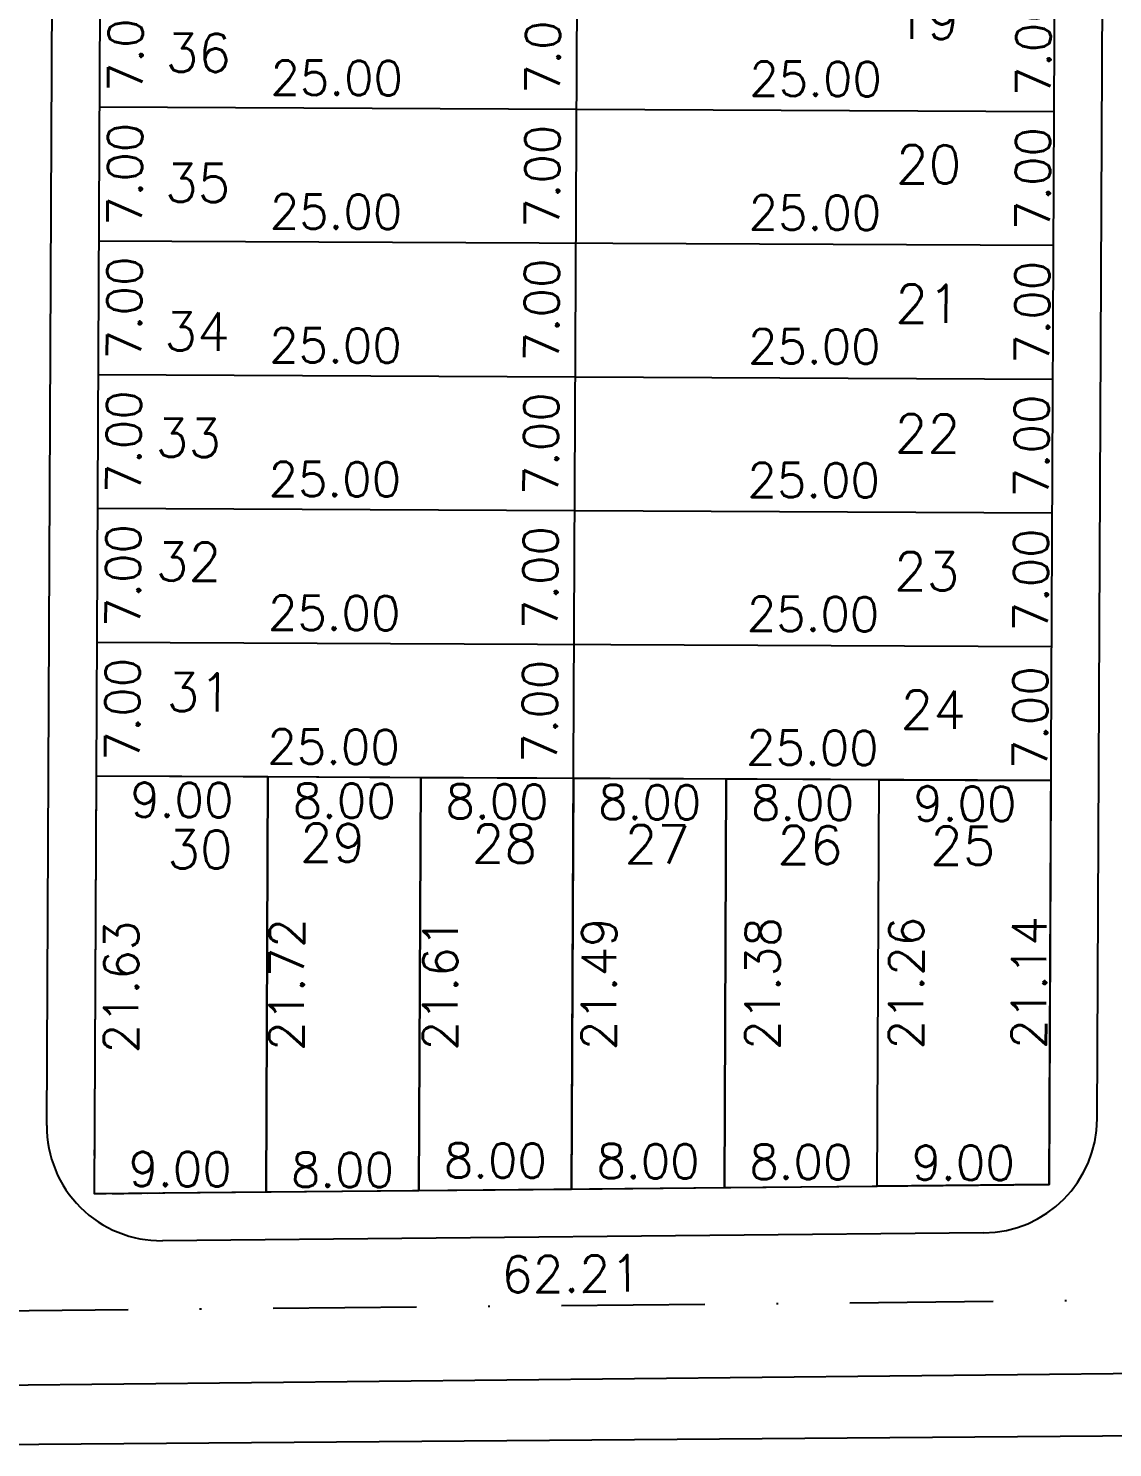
# Model space of a CAD drawing. Header units: millimetres. Extents: x -4430026 to 4783824, y 584 to 9593110.
# Drawn here: x 3110.6 to 3167.3, y 1505 to 1579.3 of the extents above; entities that cross this region are included whole.
import ezdxf
from ezdxf.enums import TextEntityAlignment as Align

# ---------------------------------------------------------------- set-up
doc = ezdxf.new("R2010")
doc.units = ezdxf.units.MM
for name, pattern in [('DASHDOT', [1, 0.5, -0.25, 0, -0.25]), ('HIDDEN', [0.375, 0.25, -0.125]), ('HIDDEN2', [0.1875, 0.125, -0.0625])]:
    doc.linetypes.add(name, pattern=pattern)
for name, color, linetype in [('boundary filipe', 6, 'Continuous'), ('BOUNDARY LOTES', 2, 'Continuous'), ('Calçada', 1, 'Continuous'), ('CANTOS', 9, 'HIDDEN'), ('Cota', 8, 'Continuous'), ('COTAS', 8, 'Continuous'), ('Lotes', 2, 'Continuous'), ('Numero de lotes', 5, 'Continuous'), ('Projeção', 8, 'HIDDEN2'), ('QUADRA', 4, 'Continuous')]:
    doc.layers.add(name, color=color, linetype=linetype)
doc.styles.add('arcad1', font='romans.shx')
doc.styles.add('ROMANS', font='romans.shx')
doc.dimstyles.new('BOLA100', dxfattribs={"dimscale": 0, "dimtxt": 1.9, "dimasz": 0.18, "dimexe": 0.18, "dimexo": 0.063, "dimgap": 0, "dimtad": 1, "dimzin": 4, "dimdsep": 46, "dimtxsty": 'ROMANS', "dimcen": 0.09, "dimse1": 1, "dimse2": 1, "dimsd1": 1, "dimsd2": 1, "dimclrt": 256, "dimaunit": 1, "dimadec": 4, "dimazin": 0, "dimtfac": 1.2, "dimtix": 1, "dimtmove": 2, "dimatfit": 3, "dimfxl": 1, "dimtvp": 2, "dimtolj": 1, "dimtzin": 4, "dimarcsym": 0})
doc.dimstyles.get("Standard").update_dxf_attribs({"dimtxt": 0.18, "dimasz": 0.18, "dimexe": 0.18, "dimexo": 0.0625, "dimgap": 0.09, "dimtad": 0, "dimtih": 1, "dimtoh": 1, "dimdec": 4, "dimzin": 0, "dimdsep": 46, "dimtxsty": 'Standard', "dimcen": 0.09, "dimadec": 0, "dimazin": 0, "dimtfac": 1, "dimtdec": 4, "dimtofl": 0, "dimtmove": 0, "dimatfit": 3, "dimfxl": 1, "dimtolj": 1, "dimtzin": 0, "dimarcsym": 0})

# ---------------------------------------------------------------- blocks, each defined once
blk = doc.blocks.new('*D13722')
at = {"layer": 'DEFPOINTS', "color": 0, "linetype": 'ByBlock'}
for p in [(3107.872, 1512.137), (3170.075, 1512.727), (3170.075, 1512.727)]:
    blk.add_point(p, dxfattribs=at)
at = {"layer": 'COTAS', "linetype": 'ByBlock', "insert": (3138.994, 1514.099), "char_height": 1.9, "attachment_point": 5, "rotation": 0.54386, "style": 'ROMANS'}
blk.add_mtext('\\A1;62.21', dxfattribs=at)
blk = doc.blocks.new('*D11718')
at = {"layer": 'DEFPOINTS', "color": 0}
for p in [(3114.045, 1543.193), (3139.045, 1543.075), (3139.021, 1538.022)]:
    blk.add_point(p, dxfattribs=at)
at = {"layer": 'Cota', "color": 41, "insert": (3126.538, 1541.682), "char_height": 1.8, "attachment_point": 5, "rotation": 359.72858, "style": 'ROMANS'}
blk.add_mtext('\\A1;25.00', dxfattribs=at)
blk = doc.blocks.new('*D11719')
at = {"layer": 'DEFPOINTS', "color": 0}
for p in [(3139.124, 1544.248), (3164.124, 1544.129), (3164.095, 1537.97)]:
    blk.add_point(p, dxfattribs=at)
at = {"layer": 'Cota', "color": 41, "insert": (3151.612, 1541.629), "char_height": 1.8, "attachment_point": 5, "rotation": 359.72858, "style": 'ROMANS'}
blk.add_mtext('\\A1;25.00', dxfattribs=at)
blk = doc.blocks.new('*D11720')
at = {"layer": 'DEFPOINTS', "color": 0}
for p in [(3114.079, 1550.193), (3139.078, 1550.075), (3139.054, 1545.022)]:
    blk.add_point(p, dxfattribs=at)
at = {"layer": 'Cota', "color": 41, "insert": (3126.572, 1548.682), "char_height": 1.8, "attachment_point": 5, "rotation": 359.72858, "style": 'ROMANS'}
blk.add_mtext('\\A1;25.00', dxfattribs=at)
blk = doc.blocks.new('*D11721')
at = {"layer": 'DEFPOINTS', "color": 0}
for p in [(3139.157, 1551.248), (3164.157, 1551.129), (3164.128, 1544.97)]:
    blk.add_point(p, dxfattribs=at)
at = {"layer": 'Cota', "color": 41, "insert": (3151.645, 1548.629), "char_height": 1.8, "attachment_point": 5, "rotation": 359.72858, "style": 'ROMANS'}
blk.add_mtext('\\A1;25.00', dxfattribs=at)
blk = doc.blocks.new('*D11722')
at = {"layer": 'DEFPOINTS', "color": 0}
for p in [(3114.112, 1557.193), (3139.112, 1557.075), (3139.088, 1552.022)]:
    blk.add_point(p, dxfattribs=at)
at = {"layer": 'Cota', "color": 41, "insert": (3126.605, 1555.681), "char_height": 1.8, "attachment_point": 5, "rotation": 359.72858, "style": 'ROMANS'}
blk.add_mtext('\\A1;25.00', dxfattribs=at)
blk = doc.blocks.new('*D11723')
at = {"layer": 'DEFPOINTS', "color": 0}
for p in [(3139.19, 1558.248), (3164.19, 1558.129), (3164.161, 1551.97)]:
    blk.add_point(p, dxfattribs=at)
at = {"layer": 'Cota', "color": 41, "insert": (3151.678, 1555.629), "char_height": 1.8, "attachment_point": 5, "rotation": 359.72858, "style": 'ROMANS'}
blk.add_mtext('\\A1;25.00', dxfattribs=at)
blk = doc.blocks.new('*D11724')
at = {"layer": 'DEFPOINTS', "color": 0}
for p in [(3114.145, 1564.193), (3139.145, 1564.075), (3139.121, 1559.022)]:
    blk.add_point(p, dxfattribs=at)
at = {"layer": 'Cota', "color": 41, "insert": (3126.638, 1562.681), "char_height": 1.8, "attachment_point": 5, "rotation": 359.72858, "style": 'ROMANS'}
blk.add_mtext('\\A1;25.00', dxfattribs=at)
blk = doc.blocks.new('*D11725')
at = {"layer": 'DEFPOINTS', "color": 0}
for p in [(3139.224, 1565.248), (3164.223, 1565.129), (3164.194, 1558.97)]:
    blk.add_point(p, dxfattribs=at)
at = {"layer": 'Cota', "color": 41, "insert": (3151.711, 1562.629), "char_height": 1.8, "attachment_point": 5, "rotation": 359.72858, "style": 'ROMANS'}
blk.add_mtext('\\A1;25.00', dxfattribs=at)
blk = doc.blocks.new('*D11726')
at = {"layer": 'DEFPOINTS', "color": 0}
for p in [(3114.178, 1571.193), (3139.178, 1571.075), (3139.154, 1566.022)]:
    blk.add_point(p, dxfattribs=at)
at = {"layer": 'Cota', "color": 41, "insert": (3126.671, 1569.681), "char_height": 1.8, "attachment_point": 5, "rotation": 359.72858, "style": 'ROMANS'}
blk.add_mtext('\\A1;25.00', dxfattribs=at)
blk = doc.blocks.new('*D11727')
at = {"layer": 'DEFPOINTS', "color": 0}
for p in [(3139.257, 1572.248), (3164.257, 1572.129), (3164.227, 1565.97)]:
    blk.add_point(p, dxfattribs=at)
at = {"layer": 'Cota', "color": 41, "insert": (3151.745, 1569.629), "char_height": 1.8, "attachment_point": 5, "rotation": 359.72858, "style": 'ROMANS'}
blk.add_mtext('\\A1;25.00', dxfattribs=at)
blk = doc.blocks.new('*D11728')
at = {"layer": 'DEFPOINTS', "color": 0}
for p in [(3114.211, 1578.193), (3139.211, 1578.075), (3139.187, 1573.022)]:
    blk.add_point(p, dxfattribs=at)
at = {"layer": 'Cota', "color": 41, "insert": (3126.704, 1576.681), "char_height": 1.8, "attachment_point": 5, "rotation": 359.72858, "style": 'ROMANS'}
blk.add_mtext('\\A1;25.00', dxfattribs=at)
blk = doc.blocks.new('*D11729')
at = {"layer": 'DEFPOINTS', "color": 0}
for p in [(3139.29, 1579.248), (3164.29, 1579.129), (3164.26, 1572.97)]:
    blk.add_point(p, dxfattribs=at)
at = {"layer": 'Cota', "color": 41, "insert": (3151.778, 1576.629), "char_height": 1.8, "attachment_point": 5, "rotation": 359.72858, "style": 'ROMANS'}
blk.add_mtext('\\A1;25.00', dxfattribs=at)
blk = doc.blocks.new('*D11802')
at = {"layer": 'DEFPOINTS', "color": 0}
for p in [(3114.303, 1582.142), (3114.27, 1575.142), (3119.233, 1575.119)]:
    blk.add_point(p, dxfattribs=at)
at = {"layer": 'Cota', "color": 41, "insert": (3115.649, 1578.636), "char_height": 1.8, "attachment_point": 5, "rotation": 89.72858, "style": 'ROMANS'}
blk.add_mtext('\\A1;7.00', dxfattribs=at)
blk = doc.blocks.new('*D11803')
at = {"layer": 'DEFPOINTS', "color": 0}
for p in [(3114.27, 1575.142), (3114.237, 1568.142), (3119.199, 1568.119)]:
    blk.add_point(p, dxfattribs=at)
at = {"layer": 'Cota', "color": 41, "insert": (3115.616, 1571.636), "char_height": 1.8, "attachment_point": 5, "rotation": 89.72858, "style": 'ROMANS'}
blk.add_mtext('\\A1;7.00', dxfattribs=at)
blk = doc.blocks.new('*D11804')
at = {"layer": 'DEFPOINTS', "color": 0}
for p in [(3114.237, 1568.142), (3114.204, 1561.142), (3119.166, 1561.119)]:
    blk.add_point(p, dxfattribs=at)
at = {"layer": 'Cota', "color": 41, "insert": (3115.583, 1564.636), "char_height": 1.8, "attachment_point": 5, "rotation": 89.72858, "style": 'ROMANS'}
blk.add_mtext('\\A1;7.00', dxfattribs=at)
blk = doc.blocks.new('*D11805')
at = {"layer": 'DEFPOINTS', "color": 0}
for p in [(3114.204, 1561.142), (3114.171, 1554.142), (3119.133, 1554.119)]:
    blk.add_point(p, dxfattribs=at)
at = {"layer": 'Cota', "color": 41, "insert": (3115.55, 1557.636), "char_height": 1.8, "attachment_point": 5, "rotation": 89.72858, "style": 'ROMANS'}
blk.add_mtext('\\A1;7.00', dxfattribs=at)
blk = doc.blocks.new('*D11806')
at = {"layer": 'DEFPOINTS', "color": 0}
for p in [(3114.171, 1554.142), (3114.138, 1547.142), (3119.1, 1547.119)]:
    blk.add_point(p, dxfattribs=at)
at = {"layer": 'Cota', "color": 41, "insert": (3115.517, 1550.636), "char_height": 1.8, "attachment_point": 5, "rotation": 89.72858, "style": 'ROMANS'}
blk.add_mtext('\\A1;7.00', dxfattribs=at)
blk = doc.blocks.new('*D11807')
at = {"layer": 'DEFPOINTS', "color": 0}
for p in [(3114.138, 1547.142), (3114.104, 1540.142), (3119.067, 1540.119)]:
    blk.add_point(p, dxfattribs=at)
at = {"layer": 'Cota', "color": 41, "insert": (3115.483, 1543.636), "char_height": 1.8, "attachment_point": 5, "rotation": 89.72858, "style": 'ROMANS'}
blk.add_mtext('\\A1;7.00', dxfattribs=at)
blk = doc.blocks.new('*D11808')
at = {"layer": 'DEFPOINTS', "color": 0}
for p in [(3114.103, 1539.929), (3114.311, 1518.298), (3118.963, 1518.276)]:
    blk.add_point(p, dxfattribs=at)
at = {"layer": 'Cota', "color": 41, "insert": (3115.415, 1529.108), "char_height": 1.8, "attachment_point": 5, "rotation": 89.72858, "style": 'ROMANS'}
blk.add_mtext('\\A1;21.63', dxfattribs=at)
blk = doc.blocks.new('*D11809')
at = {"layer": 'DEFPOINTS', "color": 0}
for p in [(3114.018, 1521.845), (3123.018, 1521.803), (3122.99, 1515.956)]:
    blk.add_point(p, dxfattribs=at)
at = {"layer": 'Cota', "color": 41, "insert": (3118.507, 1519.577), "char_height": 1.8, "attachment_point": 5, "rotation": 359.72858, "style": 'ROMANS'}
blk.add_mtext('\\A1;9.00', dxfattribs=at)
blk = doc.blocks.new('*D11810')
at = {"layer": 'DEFPOINTS', "color": 0}
for p in [(3123.018, 1521.803), (3131.002, 1518.456), (3130.99, 1515.918)]:
    blk.add_point(p, dxfattribs=at)
at = {"layer": 'Cota', "color": 41, "insert": (3127.007, 1519.537), "char_height": 1.8, "attachment_point": 5, "rotation": 359.72858, "style": 'ROMANS'}
blk.add_mtext('\\A1;8.00', dxfattribs=at)
blk = doc.blocks.new('*D11811')
at = {"layer": 'DEFPOINTS', "color": 0}
for p in [(3131.004, 1518.983), (3139.004, 1518.946), (3138.992, 1516.407)]:
    blk.add_point(p, dxfattribs=at)
at = {"layer": 'Cota', "color": 41, "insert": (3135.009, 1520.026), "char_height": 1.8, "attachment_point": 5, "rotation": 359.72858, "style": 'ROMANS'}
blk.add_mtext('\\A1;8.00', dxfattribs=at)
blk = doc.blocks.new('*D11812')
at = {"layer": 'DEFPOINTS', "color": 0}
for p in [(3139.004, 1518.946), (3147.005, 1519.135), (3146.992, 1516.369)]:
    blk.add_point(p, dxfattribs=at)
at = {"layer": 'Cota', "color": 41, "insert": (3143.009, 1519.988), "char_height": 1.8, "attachment_point": 5, "rotation": 359.72858, "style": 'ROMANS'}
blk.add_mtext('\\A1;8.00', dxfattribs=at)
blk = doc.blocks.new('*D11813')
at = {"layer": 'DEFPOINTS', "color": 0}
for p in [(3147.005, 1519.135), (3155.005, 1519.097), (3154.992, 1516.331)]:
    blk.add_point(p, dxfattribs=at)
at = {"layer": 'Cota', "color": 41, "insert": (3151.009, 1519.95), "char_height": 1.8, "attachment_point": 5, "rotation": 359.72858, "style": 'ROMANS'}
blk.add_mtext('\\A1;8.00', dxfattribs=at)
blk = doc.blocks.new('*D11814')
at = {"layer": 'DEFPOINTS', "color": 0}
for p in [(3155.005, 1519.097), (3164.006, 1519.297), (3163.992, 1516.288)]:
    blk.add_point(p, dxfattribs=at)
at = {"layer": 'Cota', "color": 41, "insert": (3159.509, 1519.91), "char_height": 1.8, "attachment_point": 5, "rotation": 359.72858, "style": 'ROMANS'}
blk.add_mtext('\\A1;9.00', dxfattribs=at)
blk = doc.blocks.new('*D11815')
at = {"layer": 'DEFPOINTS', "color": 0}
for p in [(3123.104, 1540.1), (3127.734, 1540.078), (3123.001, 1518.381)]:
    blk.add_point(p, dxfattribs=at)
at = {"layer": 'Cota', "color": 41, "insert": (3124.083, 1529.235), "char_height": 1.8, "attachment_point": 5, "rotation": 89.72858, "style": 'ROMANS'}
blk.add_mtext('\\A1;21.72', dxfattribs=at)
blk = doc.blocks.new('*D11816')
at = {"layer": 'DEFPOINTS', "color": 0}
for p in [(3131.112, 1540.062), (3135.778, 1540.04), (3131.009, 1518.457)]:
    blk.add_point(p, dxfattribs=at)
at = {"layer": 'Cota', "color": 41, "insert": (3132.126, 1529.254), "char_height": 1.8, "attachment_point": 5, "rotation": 89.72858, "style": 'ROMANS'}
blk.add_mtext('\\A1;21.61', dxfattribs=at)
blk = doc.blocks.new('*D11817')
at = {"layer": 'DEFPOINTS', "color": 0}
for p in [(3139.104, 1540.024), (3144.085, 1540), (3139.002, 1518.532)]:
    blk.add_point(p, dxfattribs=at)
at = {"layer": 'Cota', "color": 41, "insert": (3140.434, 1529.272), "char_height": 1.8, "attachment_point": 5, "rotation": 89.72858, "style": 'ROMANS'}
blk.add_mtext('\\A1;21.49', dxfattribs=at)
blk = doc.blocks.new('*D11818')
at = {"layer": 'DEFPOINTS', "color": 0}
for p in [(3147.104, 1539.986), (3152.655, 1539.96), (3147.003, 1518.608)]:
    blk.add_point(p, dxfattribs=at)
at = {"layer": 'Cota', "color": 41, "insert": (3149.005, 1529.288), "char_height": 1.8, "attachment_point": 5, "rotation": 89.72858, "style": 'ROMANS'}
blk.add_mtext('\\A1;21.38', dxfattribs=at)
blk = doc.blocks.new('*D11819')
at = {"layer": 'DEFPOINTS', "color": 0}
for p in [(3155.104, 1539.948), (3160.171, 1539.924), (3155.003, 1518.684)]:
    blk.add_point(p, dxfattribs=at)
at = {"layer": 'Cota', "color": 41, "insert": (3156.521, 1529.309), "char_height": 1.8, "attachment_point": 5, "rotation": 89.72858, "style": 'ROMANS'}
blk.add_mtext('\\A1;21.26', dxfattribs=at)
blk = doc.blocks.new('*D11820')
at = {"layer": 'DEFPOINTS', "color": 0}
for p in [(3164.104, 1539.906), (3164.004, 1518.77), (3166.504, 1518.758)]:
    blk.add_point(p, dxfattribs=at)
at = {"layer": 'Cota', "color": 41, "insert": (3162.954, 1529.343), "char_height": 1.8, "attachment_point": 5, "rotation": 89.72858, "style": 'ROMANS'}
blk.add_mtext('\\A1;21.14', dxfattribs=at)
blk = doc.blocks.new('*D11821')
at = {"layer": 'DEFPOINTS', "color": 0}
for p in [(3139.137, 1547.024), (3140.953, 1547.015), (3139.104, 1540.024)]:
    blk.add_point(p, dxfattribs=at)
at = {"layer": 'Cota', "color": 41, "insert": (3137.337, 1543.532), "char_height": 1.8, "attachment_point": 5, "rotation": 89.72858, "style": 'ROMANS'}
blk.add_mtext('\\A1;7.00', dxfattribs=at)
blk = doc.blocks.new('*D11822')
at = {"layer": 'DEFPOINTS', "color": 0}
for p in [(3139.17, 1554.024), (3140.986, 1554.015), (3139.137, 1547.024)]:
    blk.add_point(p, dxfattribs=at)
at = {"layer": 'Cota', "color": 41, "insert": (3137.37, 1550.532), "char_height": 1.8, "attachment_point": 5, "rotation": 89.72858, "style": 'ROMANS'}
blk.add_mtext('\\A1;7.00', dxfattribs=at)
blk = doc.blocks.new('*D11823')
at = {"layer": 'DEFPOINTS', "color": 0}
for p in [(3139.204, 1561.024), (3141.02, 1561.015), (3139.17, 1554.024)]:
    blk.add_point(p, dxfattribs=at)
at = {"layer": 'Cota', "color": 41, "insert": (3137.403, 1557.532), "char_height": 1.8, "attachment_point": 5, "rotation": 89.72858, "style": 'ROMANS'}
blk.add_mtext('\\A1;7.00', dxfattribs=at)
blk = doc.blocks.new('*D11824')
at = {"layer": 'DEFPOINTS', "color": 0}
for p in [(3139.237, 1568.024), (3141.053, 1568.015), (3139.204, 1561.024)]:
    blk.add_point(p, dxfattribs=at)
at = {"layer": 'Cota', "color": 41, "insert": (3137.436, 1564.532), "char_height": 1.8, "attachment_point": 5, "rotation": 89.72858, "style": 'ROMANS'}
blk.add_mtext('\\A1;7.00', dxfattribs=at)
blk = doc.blocks.new('*D11825')
at = {"layer": 'DEFPOINTS', "color": 0}
for p in [(3139.27, 1575.024), (3141.086, 1575.015), (3139.237, 1568.024)]:
    blk.add_point(p, dxfattribs=at)
at = {"layer": 'Cota', "color": 41, "insert": (3137.469, 1571.532), "char_height": 1.8, "attachment_point": 5, "rotation": 89.72858, "style": 'ROMANS'}
blk.add_mtext('\\A1;7.00', dxfattribs=at)
blk = doc.blocks.new('*D11826')
at = {"layer": 'DEFPOINTS', "color": 0}
for p in [(3139.303, 1582.024), (3141.119, 1582.015), (3139.27, 1575.024)]:
    blk.add_point(p, dxfattribs=at)
at = {"layer": 'Cota', "color": 41, "insert": (3137.502, 1578.532), "char_height": 1.8, "attachment_point": 5, "rotation": 89.72858, "style": 'ROMANS'}
blk.add_mtext('\\A1;7.00', dxfattribs=at)
blk = doc.blocks.new('*D11851')
at = {"layer": 'DEFPOINTS', "color": 0}
for p in [(3164.303, 1581.905), (3164.27, 1574.905), (3166.77, 1574.893)]:
    blk.add_point(p, dxfattribs=at)
at = {"layer": 'Cota', "color": 41, "insert": (3163.186, 1578.41), "char_height": 1.8, "attachment_point": 5, "rotation": 89.72858, "style": 'ROMANS'}
blk.add_mtext('\\A1;7.00', dxfattribs=at)
blk = doc.blocks.new('*D11852')
at = {"layer": 'DEFPOINTS', "color": 0}
for p in [(3164.27, 1574.905), (3163.37, 1567.909), (3166.736, 1567.893)]:
    blk.add_point(p, dxfattribs=at)
at = {"layer": 'Cota', "color": 41, "insert": (3163.153, 1571.41), "char_height": 1.8, "attachment_point": 5, "rotation": 89.72858, "style": 'ROMANS'}
blk.add_mtext('\\A1;7.00', dxfattribs=at)
blk = doc.blocks.new('*D11853')
at = {"layer": 'DEFPOINTS', "color": 0}
for p in [(3163.37, 1567.909), (3163.337, 1560.909), (3166.703, 1560.893)]:
    blk.add_point(p, dxfattribs=at)
at = {"layer": 'Cota', "color": 41, "insert": (3163.12, 1564.411), "char_height": 1.8, "attachment_point": 5, "rotation": 89.72858, "style": 'ROMANS'}
blk.add_mtext('\\A1;7.00', dxfattribs=at)
blk = doc.blocks.new('*D11854')
at = {"layer": 'DEFPOINTS', "color": 0}
for p in [(3163.337, 1560.909), (3163.303, 1553.91), (3166.67, 1553.894)]:
    blk.add_point(p, dxfattribs=at)
at = {"layer": 'Cota', "color": 41, "insert": (3163.087, 1557.411), "char_height": 1.8, "attachment_point": 5, "rotation": 89.72858, "style": 'ROMANS'}
blk.add_mtext('\\A1;7.00', dxfattribs=at)
blk = doc.blocks.new('*D11855')
at = {"layer": 'DEFPOINTS', "color": 0}
for p in [(3163.303, 1553.91), (3163.27, 1546.91), (3166.637, 1546.894)]:
    blk.add_point(p, dxfattribs=at)
at = {"layer": 'Cota', "color": 41, "insert": (3163.054, 1550.411), "char_height": 1.8, "attachment_point": 5, "rotation": 89.72858, "style": 'ROMANS'}
blk.add_mtext('\\A1;7.00', dxfattribs=at)
blk = doc.blocks.new('*D11856')
at = {"layer": 'DEFPOINTS', "color": 0}
for p in [(3163.269, 1546.696), (3163.236, 1539.696), (3166.603, 1539.68)]:
    blk.add_point(p, dxfattribs=at)
at = {"layer": 'Cota', "color": 41, "insert": (3163.019, 1543.197), "char_height": 1.8, "attachment_point": 5, "rotation": 89.72858, "style": 'ROMANS'}
blk.add_mtext('\\A1;7.00', dxfattribs=at)
blk = doc.blocks.new('*D9531')
at = {"layer": 'DEFPOINTS', "color": 0}
for p in [(3114.094, 1538.029), (3123.094, 1537.986), (3123.081, 1535.274)]:
    blk.add_point(p, dxfattribs=at)
at = {"layer": 'Cota', "color": 41, "insert": (3118.599, 1538.895), "char_height": 1.8, "attachment_point": 5, "rotation": 359.72858, "style": 'ROMANS'}
blk.add_mtext('\\A1;9.00', dxfattribs=at)
blk = doc.blocks.new('*D9532')
at = {"layer": 'DEFPOINTS', "color": 0}
for p in [(3131.104, 1540.062), (3123.094, 1537.986), (3131.081, 1535.236)]:
    blk.add_point(p, dxfattribs=at)
at = {"layer": 'Cota', "color": 41, "insert": (3127.098, 1538.855), "char_height": 1.8, "attachment_point": 5, "rotation": 359.72858, "style": 'ROMANS'}
blk.add_mtext('\\A1;8.00', dxfattribs=at)
blk = doc.blocks.new('*D9533')
at = {"layer": 'DEFPOINTS', "color": 0}
for p in [(3131.104, 1540.062), (3139.104, 1540.024), (3139.081, 1535.198)]:
    blk.add_point(p, dxfattribs=at)
at = {"layer": 'Cota', "color": 41, "insert": (3135.098, 1538.817), "char_height": 1.8, "attachment_point": 5, "rotation": 359.72858, "style": 'ROMANS'}
blk.add_mtext('\\A1;8.00', dxfattribs=at)
blk = doc.blocks.new('*D9534')
at = {"layer": 'DEFPOINTS', "color": 0}
for p in [(3139.104, 1540.024), (3147.104, 1539.986), (3147.081, 1535.16)]:
    blk.add_point(p, dxfattribs=at)
at = {"layer": 'Cota', "color": 41, "insert": (3143.098, 1538.779), "char_height": 1.8, "attachment_point": 5, "rotation": 359.72858, "style": 'ROMANS'}
blk.add_mtext('\\A1;8.00', dxfattribs=at)
blk = doc.blocks.new('*D9535')
at = {"layer": 'DEFPOINTS', "color": 0}
for p in [(3147.104, 1539.986), (3155.104, 1539.948), (3155.081, 1535.122)]:
    blk.add_point(p, dxfattribs=at)
at = {"layer": 'Cota', "color": 41, "insert": (3151.098, 1538.741), "char_height": 1.8, "attachment_point": 5, "rotation": 359.72858, "style": 'ROMANS'}
blk.add_mtext('\\A1;8.00', dxfattribs=at)
blk = doc.blocks.new('*D9536')
at = {"layer": 'DEFPOINTS', "color": 0}
for p in [(3155.104, 1539.948), (3164.104, 1539.906), (3164.081, 1535.08)]:
    blk.add_point(p, dxfattribs=at)
at = {"layer": 'Cota', "color": 41, "insert": (3159.598, 1538.701), "char_height": 1.8, "attachment_point": 5, "rotation": 359.72858, "style": 'ROMANS'}
blk.add_mtext('\\A1;9.00', dxfattribs=at)

msp = doc.modelspace()

# ---------------------------------------------------------------- linework, layer by layer
at = {"layer": 'boundary filipe', "elevation": 2.439}
msp.add_lwpolyline([(3114.001, 1518.295), (3164.004, 1518.77), (3164.82, 1690.99), (3114.815, 1690.064), (3114.001, 1518.295)], close=True, dxfattribs=at)
at = {"layer": 'BOUNDARY LOTES', "elevation": 2.439}
for points in [[(3114.104, 1540.142), (3114.001, 1518.295), (3123.001, 1518.381), (3123.104, 1540.1), (3114.104, 1540.142)], [(3123.104, 1540.1), (3123.001, 1518.381), (3131.009, 1518.457), (3131.112, 1540.062), (3123.104, 1540.1)], [(3131.112, 1540.062), (3131.009, 1518.457), (3139.002, 1518.532), (3139.104, 1540.024), (3131.112, 1540.062)], [(3139.104, 1540.024), (3139.002, 1518.532), (3147.003, 1518.608), (3147.104, 1539.986), (3139.104, 1540.024)], [(3147.104, 1539.986), (3147.003, 1518.608), (3155.003, 1518.684), (3155.104, 1539.948), (3147.104, 1539.986)], [(3155.104, 1539.948), (3164.104, 1539.906), (3164.004, 1518.77), (3155.003, 1518.684), (3155.104, 1539.948)]]:
    msp.add_lwpolyline(points, dxfattribs=at)
msp.add_lwpolyline([(3114.001, 1518.295), (3123.001, 1518.381), (3123.104, 1540.1), (3114.104, 1540.142)], close=True, dxfattribs=at)
at = {"layer": 'Calçada'}
for p, q in [((3166.52, 1522.208, 2.439), (3167.303, 1687.396, 2.439)), ((3111.518, 1521.857, 2.439), (3112.298, 1686.656, 2.439)), ((3160.577, 1516.237, 2.439), (3117.575, 1515.829, 2.439))]:
    msp.add_line(p, q, dxfattribs=at)
at = {"layer": 'Calçada', "lineweight": -3}
msp.add_line((3396.168, 1511.273, 2.439), (2868.585, 1505.731), dxfattribs=at)
at = {"layer": 'Calçada'}
for centre, start, end in [((3117.518, 1521.829, 2.439), 179.72858, 270.54386), ((3160.52, 1522.237, 2.439), 270.54386, 359.72858)]:
    msp.add_arc(centre, 6, start, end, dxfattribs=at)
at = {"layer": 'CANTOS', "ltscale": 2.5, "elevation": 2.439}
for points in [[(3114.018, 1521.845), (3114.001, 1518.295), (3117.501, 1518.329)], [(3164.02, 1522.22), (3164.004, 1518.77), (3160.553, 1518.737)]]:
    msp.add_lwpolyline(points, dxfattribs=at)
at = {"layer": 'Lotes'}
for p, q in [((3139.002, 1518.532, 2.439), (3139.817, 1690.527, 2.439)), ((3164.27, 1574.905, 2.439), (3114.27, 1575.142, 2.439)), ((3164.236, 1567.905, 2.439), (3114.237, 1568.142, 2.439)), ((3164.203, 1560.905, 2.439), (3114.204, 1561.142, 2.439)), ((3164.17, 1553.905, 2.439), (3114.171, 1554.142, 2.439)), ((3164.137, 1546.905, 2.439), (3114.138, 1547.142, 2.439)), ((3164.104, 1539.906, 2.439), (3114.104, 1540.142, 2.439)), ((3123.001, 1518.381, 2.439), (3123.104, 1540.1, 2.439)), ((3131.002, 1518.456, 2.439), (3131.104, 1540.062, 2.439)), ((3147.003, 1518.608, 2.439), (3147.104, 1539.986, 2.439)), ((3155.003, 1518.684, 2.439), (3155.104, 1539.948, 2.439))]:
    msp.add_line(p, q, dxfattribs=at)
at = {"layer": 'Projeção', "linetype": 'DASHDOT', "ltscale": 15}
msp.add_line((3629.153, 1517.085, 2.439), (2417.533, 1505.584, 2.439), dxfattribs=at)
at = {"layer": 'QUADRA'}
msp.add_line((3620.382, 1509.203, -39.117), (2911.618, 1503.589), dxfattribs=at)
at = {"layer": 'QUADRA', "elevation": 2.439}
msp.add_lwpolyline([(3114.001, 1518.295), (3164.004, 1518.77), (3164.82, 1690.99), (3114.815, 1690.064), (3114.001, 1518.295)], close=True, dxfattribs=at)

# ---------------------------------------------------------------- texts
at = {"layer": 'Numero de lotes', "style": 'arcad1'}
for s, p in [('19', (3157.591, 1579.719, 2.439)), ('36', (3119.462, 1577.993, 2.439)), ('20', (3157.702, 1572.157, 2.439)), ('35', (3119.429, 1571.187, 2.439)), ('21', (3157.668, 1564.864, 2.439)), ('34', (3119.392, 1563.411, 2.439)), ('22', (3157.635, 1558.075, 2.439)), ('33', (3118.942, 1557.846, 2.439)), ('32', (3118.942, 1551.367, 2.439)), ('23', (3157.601, 1550.861, 2.439)), ('31', (3119.508, 1544.534, 2.439)), ('24', (3157.935, 1543.619, 2.439)), ('29', (3126.489, 1536.655, 2.439)), ('28', (3135.488, 1536.612, 2.439)), ('27', (3143.488, 1536.575, 2.439)), ('26', (3151.488, 1536.537, 2.439)), ('25', (3159.488, 1536.499, 2.439)), ('30', (3119.543, 1536.308, 2.439))]:
    msp.add_text(s, height=2, rotation=359.72858, dxfattribs=at).set_placement(p, align=Align.MIDDLE_CENTER)

# ---------------------------------------------------------------- dimensions: what is measured, and where the dimension line sits
at = {"layer": 'Cota'}
for base, p1, p2, angle, picture, middle in [((3119.233, 1575.119, 2.439), (3114.303, 1582.142, 2.439), (3114.27, 1575.142, 2.439), 89.72858, '*D11802', (3115.649, 1578.636, 2.439)), ((3141.119, 1582.015, 2.439), (3139.27, 1575.024, 2.439), (3139.303, 1582.024, 2.439), 269.72858, '*D11826', (3137.502, 1578.532, 2.439)), ((3166.77, 1574.893, 2.439), (3164.303, 1581.905, 2.439), (3164.27, 1574.905, 2.439), 89.72858, '*D11851', (3163.186, 1578.41, 2.439)), ((3119.199, 1568.119, 2.439), (3114.27, 1575.142, 2.439), (3114.237, 1568.142, 2.439), 89.72858, '*D11803', (3115.616, 1571.636, 2.439)), ((3141.086, 1575.015, 2.439), (3139.237, 1568.024, 2.439), (3139.27, 1575.024, 2.439), 269.72858, '*D11825', (3137.469, 1571.532, 2.439)), ((3166.736, 1567.893, 2.439), (3164.27, 1574.905, 2.439), (3163.37, 1567.909, 2.439), 89.72858, '*D11852', (3163.153, 1571.41, 2.439)), ((3119.166, 1561.119, 2.439), (3114.237, 1568.142, 2.439), (3114.204, 1561.142, 2.439), 89.72858, '*D11804', (3115.583, 1564.636, 2.439)), ((3141.053, 1568.015, 2.439), (3139.204, 1561.024, 2.439), (3139.237, 1568.024, 2.439), 269.72858, '*D11824', (3137.436, 1564.532, 2.439)), ((3166.703, 1560.893, 2.439), (3163.37, 1567.909, 2.439), (3163.337, 1560.909, 2.439), 89.72858, '*D11853', (3163.12, 1564.411, 2.439)), ((3119.133, 1554.119, 2.439), (3114.204, 1561.142, 2.439), (3114.171, 1554.142, 2.439), 89.72858, '*D11805', (3115.55, 1557.636, 2.439)), ((3141.02, 1561.015, 2.439), (3139.17, 1554.024, 2.439), (3139.204, 1561.024, 2.439), 269.72858, '*D11823', (3137.403, 1557.532, 2.439)), ((3166.67, 1553.894, 2.439), (3163.337, 1560.909, 2.439), (3163.303, 1553.91, 2.439), 89.72858, '*D11854', (3163.087, 1557.411, 2.439)), ((3119.1, 1547.119, 2.439), (3114.171, 1554.142, 2.439), (3114.138, 1547.142, 2.439), 89.72858, '*D11806', (3115.517, 1550.636, 2.439)), ((3140.986, 1554.015, 2.439), (3139.137, 1547.024, 2.439), (3139.17, 1554.024, 2.439), 269.72858, '*D11822', (3137.37, 1550.532, 2.439)), ((3166.637, 1546.894, 2.439), (3163.303, 1553.91, 2.439), (3163.27, 1546.91, 2.439), 89.72858, '*D11855', (3163.054, 1550.411, 2.439)), ((3119.067, 1540.119, 2.439), (3114.138, 1547.142, 2.439), (3114.104, 1540.142, 2.439), 89.72858, '*D11807', (3115.483, 1543.636, 2.439)), ((3166.603, 1539.68, 2.439), (3163.269, 1546.696, 2.439), (3163.236, 1539.696, 2.439), 89.72858, '*D11856', (3163.019, 1543.197, 2.439)), ((3118.963, 1518.276, 2.439), (3114.103, 1539.929, 2.439), (3114.311, 1518.298, 2.439), 89.72858, '*D11808', (3115.415, 1529.108, 2.439)), ((3131.081, 1535.236, 2.439), (3123.094, 1537.986, 2.439), (3131.104, 1540.062, 2.439), 179.72858, '*D9532', (3127.098, 1538.855, 2.439)), ((3139.081, 1535.198, 2.439), (3131.104, 1540.062, 2.439), (3139.104, 1540.024, 2.439), 179.72858, '*D9533', (3135.098, 1538.817, 2.439)), ((3147.081, 1535.16, 2.439), (3139.104, 1540.024, 2.439), (3147.104, 1539.986, 2.439), 179.72858, '*D9534', (3143.098, 1538.779, 2.439)), ((3155.081, 1535.122, 2.439), (3147.104, 1539.986, 2.439), (3155.104, 1539.948, 2.439), 179.72858, '*D9535', (3151.098, 1538.741, 2.439)), ((3164.081, 1535.08, 2.439), (3155.104, 1539.948, 2.439), (3164.104, 1539.906, 2.439), 179.72858, '*D9536', (3159.598, 1538.701, 2.439)), ((3130.99, 1515.918, 2.439), (3123.018, 1521.803, 2.439), (3131.002, 1518.456, 2.439), 179.72858, '*D11810', (3127.007, 1519.537, 2.439)), ((3138.992, 1516.407, 2.439), (3131.004, 1518.983, 2.439), (3139.004, 1518.946, 2.439), 179.72858, '*D11811', (3135.009, 1520.026, 2.439)), ((3146.992, 1516.369, 2.439), (3139.004, 1518.946, 2.439), (3147.005, 1519.135, 2.439), 179.72858, '*D11812', (3143.009, 1519.988, 2.439)), ((3154.992, 1516.331, 2.439), (3147.005, 1519.135, 2.439), (3155.005, 1519.097, 2.439), 179.72858, '*D11813', (3151.009, 1519.95, 2.439)), ((3163.992, 1516.288, 2.439), (3155.005, 1519.097, 2.439), (3164.006, 1519.297, 2.439), 179.72858, '*D11814', (3159.509, 1519.91, 2.439))]:
    dim = msp.add_linear_dim(base=base, p1=p1, p2=p2, angle=angle, dimstyle='Standard', override={"dimtxt": 1.8, "dimexo": 0.063, "dimgap": 0, "dimtih": 0, "dimtoh": 0, "dimdec": 2, "dimzin": 4, "dimtxsty": 'ROMANS', "dimse1": 1, "dimse2": 1, "dimsd1": 1, "dimsd2": 1, "dimclrt": 41, "dimtfac": 1.2, "dimtdec": 2, "dimtix": 1, "dimtofl": 1, "dimtmove": 2, "dimfxl": 0.18, "dimfxlon": 1, "dimtvp": 2, "dimtzin": 4}, dxfattribs=at)
    dim.commit()
    dim.dimension.update_dxf_attribs({"geometry": picture, "text_midpoint": middle})
for p1, p2, distance, picture, middle in [((3139.29, 1579.248, 2.439), (3164.29, 1579.129, 2.439), -6.16, '*D11729', (3151.778, 1576.629, 2.439)), ((3114.211, 1578.193, 2.439), (3139.211, 1578.075, 2.439), -5.053, '*D11728', (3126.704, 1576.681, 2.439)), ((3139.257, 1572.248, 2.439), (3164.257, 1572.129, 2.439), -6.16, '*D11727', (3151.745, 1569.629, 2.439)), ((3114.178, 1571.193, 2.439), (3139.178, 1571.075, 2.439), -5.053, '*D11726', (3126.671, 1569.681, 2.439)), ((3139.224, 1565.248, 2.439), (3164.223, 1565.129, 2.439), -6.16, '*D11725', (3151.711, 1562.629, 2.439)), ((3114.145, 1564.193, 2.439), (3139.145, 1564.075, 2.439), -5.053, '*D11724', (3126.638, 1562.681, 2.439)), ((3139.19, 1558.248, 2.439), (3164.19, 1558.129, 2.439), -6.16, '*D11723', (3151.678, 1555.629, 2.439)), ((3114.112, 1557.193, 2.439), (3139.112, 1557.075, 2.439), -5.053, '*D11722', (3126.605, 1555.681, 2.439)), ((3139.157, 1551.248, 2.439), (3164.157, 1551.129, 2.439), -6.16, '*D11721', (3151.645, 1548.629, 2.439)), ((3114.079, 1550.193, 2.439), (3139.078, 1550.075, 2.439), -5.053, '*D11720', (3126.572, 1548.682, 2.439)), ((3139.104, 1540.024, 2.439), (3139.137, 1547.024, 2.439), -1.816, '*D11821', (3137.337, 1543.532, 2.439)), ((3139.124, 1544.248, 2.439), (3164.124, 1544.129, 2.439), -6.16, '*D11719', (3151.612, 1541.629, 2.439)), ((3114.045, 1543.193, 2.439), (3139.045, 1543.075, 2.439), -5.053, '*D11718', (3126.538, 1541.682, 2.439)), ((3114.094, 1538.029, 2.439), (3123.094, 1537.986, 2.439), -2.712, '*D9531', (3118.599, 1538.895, 2.439)), ((3123.001, 1518.381, 2.439), (3123.104, 1540.1, 2.439), -4.63, '*D11815', (3124.083, 1529.235, 2.439)), ((3131.009, 1518.457, 2.439), (3131.112, 1540.062, 2.439), -4.666, '*D11816', (3132.126, 1529.254, 2.439)), ((3139.002, 1518.532, 2.439), (3139.104, 1540.024, 2.439), -4.981, '*D11817', (3140.434, 1529.272, 2.439)), ((3147.003, 1518.608, 2.439), (3147.104, 1539.986, 2.439), -5.551, '*D11818', (3149.005, 1529.288, 2.439)), ((3155.003, 1518.684, 2.439), (3155.104, 1539.948, 2.439), -5.067, '*D11819', (3156.521, 1529.309, 2.439)), ((3164.104, 1539.906, 2.439), (3164.004, 1518.77, 2.439), 2.5, '*D11820', (3162.954, 1529.343, 2.439)), ((3114.018, 1521.845, 2.439), (3123.018, 1521.803, 2.439), -5.847, '*D11809', (3118.507, 1519.577, 2.439))]:
    dim = msp.add_aligned_dim(p1=p1, p2=p2, distance=distance, dimstyle='Standard', override={"dimtxt": 1.8, "dimexo": 0.063, "dimgap": 0, "dimtih": 0, "dimtoh": 0, "dimdec": 2, "dimzin": 4, "dimtxsty": 'ROMANS', "dimse1": 1, "dimse2": 1, "dimsd1": 1, "dimsd2": 1, "dimclrt": 41, "dimtfac": 1.2, "dimtdec": 2, "dimtix": 1, "dimtofl": 1, "dimtmove": 2, "dimfxl": 0.18, "dimfxlon": 1, "dimtvp": 2, "dimtzin": 4}, dxfattribs=at)
    dim.commit()
    dim.dimension.update_dxf_attribs({"geometry": picture, "text_midpoint": middle})
at = {"layer": 'COTAS', "linetype": 'ByBlock'}
dim = msp.add_linear_dim(base=(3170.075, 1512.727, 2.439), p1=(3107.872, 1512.137, 2.439), p2=(3170.075, 1512.727, 2.439), angle=0.54386, dimstyle='BOLA100', override={"dimscale": 1, "dimfxl": 0.18}, dxfattribs=at)
dim.commit()
dim.dimension.update_dxf_attribs({"geometry": '*D13722', "text_midpoint": (3138.994, 1514.099, 2.439), "dimtype": 161})

doc.saveas('drawing.dxf')
